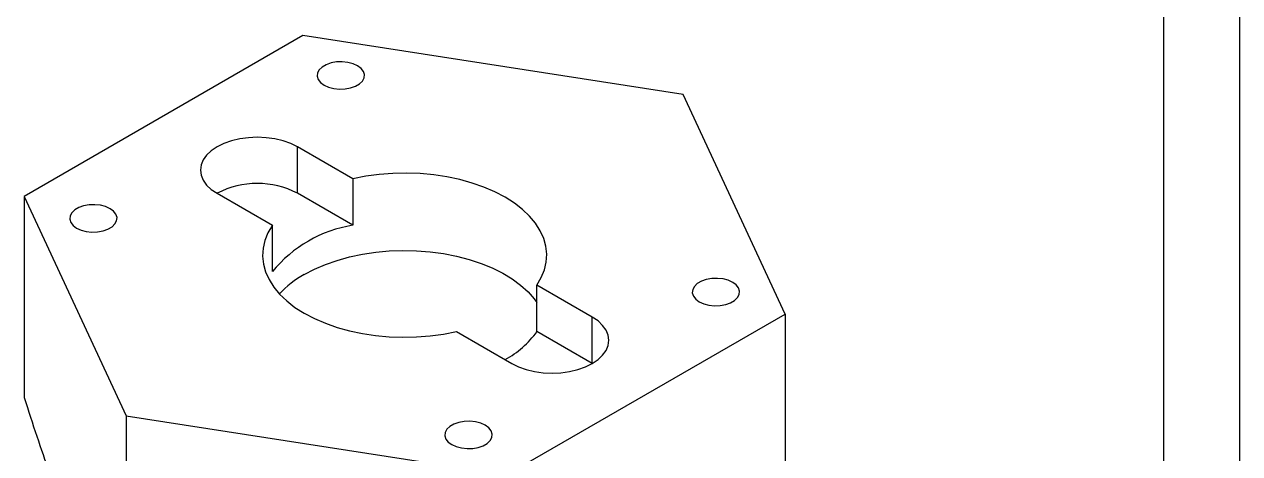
# Model space of a CAD drawing. Header units: millimetres. Extents: x 0 to 297, y 0 to 210.
# Drawn here: x 232.8 to 297, y 81.9 to 104.6 of the extents above; entities that cross this region are included whole.
import ezdxf

# ---------------------------------------------------------------- set-up
doc = ezdxf.new("R2010")
doc.units = ezdxf.units.MM
doc.layers.add('图框', color=7, linetype='Continuous')

msp = doc.modelspace()

# ---------------------------------------------------------------- linework, layer by layer
at = {"color": 7, "linetype": 'Continuous', "lineweight": 25}
for p, q in [((247.5448488, 104.0012903), (232.8479108, 95.5169286)), ((267.6212393, 100.8957985), (247.5448488, 104.0012903)), ((273.0006918, 89.3059449), (267.6212393, 100.8957985)), ((250.185066, 96.441988), (247.2674471, 98.1262935)), ((247.2674471, 95.6766722), (247.2674471, 98.1262935)), ((250.185066, 96.441988), (250.185066, 93.9923667)), ((243.0248064, 95.6770692), (245.9424253, 93.9927637)), ((250.185066, 93.9923667), (247.2674471, 95.6766722)), ((232.8479108, 95.5169286), (238.2273633, 83.9270751)), ((232.8479108, 95.5169286), (232.8479108, 84.9019009)), ((245.9424253, 91.5431423), (245.9424253, 93.9927637)), ((262.8237962, 89.1458044), (259.9061773, 90.8301099)), ((259.9061773, 88.3804886), (259.9061773, 90.8301099)), ((258.3037538, 80.8215832), (273.0006918, 89.3059449)), ((273.0006918, 89.3059449), (273.0006918, 78.6909172)), ((255.6635366, 88.3808855), (258.5811555, 86.69658)), ((262.8234511, 86.6963823), (259.9061773, 88.3804886)), ((238.2273633, 83.9270751), (258.3037538, 80.8215832)), ((238.2273633, 83.9270751), (238.2273633, 73.3120473))]:
    msp.add_line(p, q, dxfattribs=at)
at = {"color": 8, "linetype": 'Continuous', "lineweight": 25}
msp.add_line((262.8237962, 86.6965815), (262.8237962, 89.1458044), dxfattribs=at)
at = {"color": 7, "linetype": 'Continuous', "lineweight": 25, "flags": 128}
for points in [[(250.4406619, 102.4073762), (250.2034509, 102.5146612), (249.9286581, 102.5860567), (249.6322518, 102.6174142), (249.3314603, 102.6069109), (249.0437632, 102.5551569), (248.7858805, 102.4651605), (248.5727999, 102.3421516), (248.4169039, 102.1932787), (248.3272543, 102.0271951), (248.3090594, 101.8535515), (248.3633781, 101.6824398), (248.4870521, 101.5238053), (248.6728953, 101.3868663), (248.910107, 101.2795809), (249.1848999, 101.2081854), (249.4813061, 101.1768279), (249.7820983, 101.1873316), (250.0697947, 101.2390852), (250.3276781, 101.329082), (250.5407587, 101.4520908), (250.696654, 101.6009634), (250.7863043, 101.7670473), (250.8044986, 101.9406906), (250.7501798, 102.1118023), (250.6265058, 102.2704368), (250.4406619, 102.4073762)], [(247.2674471, 98.1262935), (246.9094822, 98.3027882), (246.5080985, 98.4447826), (246.0731776, 98.5487812), (245.6154301, 98.6122225), (245.1461269, 98.6335443), (244.6768235, 98.6122224), (244.2190757, 98.5487811), (243.7841549, 98.4447829), (243.3827709, 98.3027881), (243.0248061, 98.1262937), (242.7190757, 97.919645), (242.4731068, 97.687931), (242.2929571, 97.4368565), (242.1830618, 97.1726044), (242.1461271, 96.9016813), (242.1830615, 96.6307583), (242.292957, 96.3665063), (242.4731074, 96.1154318), (242.7190756, 95.8837179), (243.0248064, 95.6770692)], [(259.9061773, 90.8301099), (260.137839, 91.2262559), (260.3022306, 91.6334544), (260.397818, 92.0479079), (260.4237113, 92.4657516), (260.3796679, 92.8830889), (260.2660986, 93.2960277), (260.084063, 93.7007171), (259.8352585, 94.0933833), (259.5220052, 94.4703641), (259.1472246, 94.8281446), (258.7144115, 95.1633877), (258.227602, 95.4729671), (257.6913366, 95.7539962), (257.1106156, 96.0038539), (256.4908545, 96.2202102), (255.8378337, 96.4010475), (255.1576424, 96.5446793), (254.4566237, 96.6497661), (253.7413153, 96.7153283), (253.0183876, 96.740754), (252.2945826, 96.7258061), (251.5766502, 96.6706247), (250.8712853, 96.5757234), (250.185066, 96.441988)], [(237.3767168, 94.8657212), (237.1395057, 94.9730062), (236.8647129, 95.0444017), (236.5683066, 95.0757592), (236.2675144, 95.0652555), (235.9798181, 95.0135019), (235.7219347, 94.9235051), (235.508854, 94.8004962), (235.3529588, 94.6516237), (235.2633085, 94.4855398), (235.2451142, 94.3118965), (235.2994329, 94.1407848), (235.4231069, 93.9821503), (235.6089502, 93.8452113), (235.8461619, 93.7379259), (236.1209547, 93.6665304), (236.417361, 93.6351729), (236.7181525, 93.6456762), (237.0058495, 93.6974302), (237.2637323, 93.7874266), (237.4768129, 93.9104354), (237.6327088, 94.0593084), (237.7223585, 94.2253919), (237.7405534, 94.3990356), (237.6862347, 94.5701473), (237.5625607, 94.7287818), (237.3767168, 94.8657212)], [(245.9424253, 93.9927637), (245.7107636, 93.5966177), (245.546372, 93.1894192), (245.4507846, 92.7749656), (245.4248913, 92.3571219), (245.4689347, 91.9397846), (245.582504, 91.5268459), (245.7645396, 91.1221564), (246.0133441, 90.7294903), (246.3265974, 90.3525094), (246.701378, 89.9947289), (247.1341911, 89.6594859), (247.6210006, 89.3499064), (248.157266, 89.0688773), (248.737987, 88.8190196), (249.357748, 88.6026634), (250.0107688, 88.4218261), (250.6909602, 88.2781943), (251.3919789, 88.1731074), (252.1072873, 88.1075453), (252.830215, 88.0821195), (253.55402, 88.0970674), (254.2719524, 88.1522488), (254.9773173, 88.2471501), (255.6635366, 88.3808855)], [(247.6210006, 91.3902639), (248.1576006, 91.6714519), (248.7387062, 91.9214298), (249.3588914, 92.1378636), (250.0123658, 92.3187328), (250.6930282, 92.4623483), (251.3945235, 92.5673693), (252.1103024, 92.6328154), (252.8336806, 92.6580753), (253.5579051, 92.6429134), (254.2762141, 92.5874712), (254.9819004, 92.4922662), (255.6683756, 92.3581876), (256.3292299, 92.1864869), (256.9582935, 91.9787674), (257.549693, 91.7369688), (258.0979062, 91.4633482), (258.5978147, 91.1604605), (259.0447514, 90.8311338), (259.4345431, 90.4784429), (259.7635503, 90.1056806), (259.9061773, 89.9100605)], [(270.2396524, 90.9776623), (270.0024407, 91.0849477), (269.7276479, 91.1563432), (269.4312416, 91.1877007), (269.1304501, 91.1771974), (268.8427531, 91.1254434), (268.5848703, 91.0354469), (268.3717897, 90.9124381), (268.2158938, 90.7635652), (268.1262441, 90.5974816), (268.1080492, 90.423838), (268.1623679, 90.2527263), (268.2860419, 90.0940917), (268.4718858, 89.9571524), (268.7090969, 89.8498673), (268.9838897, 89.7784719), (269.280296, 89.7471143), (269.5810881, 89.757618), (269.8687845, 89.8093717), (270.1266679, 89.8993685), (270.3397485, 90.0223773), (270.4956438, 90.1712498), (270.5852941, 90.3373338), (270.6034884, 90.510977), (270.5491696, 90.6820887), (270.4254956, 90.8407233), (270.2396524, 90.9776623)], [(258.5811555, 86.69658), (258.9391204, 86.5200854), (259.3405041, 86.378091), (259.775425, 86.2740923), (260.2331725, 86.2106511), (260.7024757, 86.1893292), (261.1717791, 86.2106512), (261.6295269, 86.2740924), (262.0644477, 86.3780906), (262.4658317, 86.5200854), (262.8237965, 86.6965798), (263.1295269, 86.9032285), (263.3754958, 87.1349426), (263.5556454, 87.386017), (263.6655408, 87.6502692), (263.7024755, 87.9211923), (263.665541, 88.1921152), (263.5556456, 88.4563673), (263.3754952, 88.7074418), (263.129527, 88.9391556), (262.8237962, 89.1458044)], [(257.1757072, 83.4360073), (256.9384956, 83.5432927), (256.6637027, 83.6146881), (256.3672964, 83.6460457), (256.0665043, 83.635542), (255.7788079, 83.5837883), (255.5209245, 83.4937915), (255.3078439, 83.3707827), (255.1519486, 83.2219102), (255.0622983, 83.0558262), (255.044104, 82.882183), (255.0984228, 82.7110713), (255.2220968, 82.5524367), (255.4079407, 82.4154973), (255.6451517, 82.3082123), (255.9199445, 82.2368168), (256.2163508, 82.2054593), (256.5171423, 82.2159626), (256.8048393, 82.2677167), (257.0627221, 82.3577131), (257.2758027, 82.4807219), (257.4316986, 82.6295948), (257.5213483, 82.7956784), (257.5395432, 82.969322), (257.4852245, 83.1404337), (257.3615505, 83.2990683), (257.1757072, 83.4360073)]]:
    msp.add_lwpolyline(points, dxfattribs=at)
at = {"color": 7, "linetype": 'Continuous', "lineweight": 25}
for centre, radius, start, end in [((245.1461092, 91.6204083), 4.5774831, 62.391409804, 117.603218652), ((251.3039416, 87.1549623), 6.9283462, 99.293534043, 140.701089424), ((250.269227, 86.6355487), 5.4424645, 119.116427631, 136.671138269), ((255.8059906, 91.3383331), 5.055727, 298.623506047, 324.193596667)]:
    msp.add_arc(centre, radius, start, end, dxfattribs=at)
msp.add_open_spline([(232.84791, 84.9019002), (233.2841443, 83.5032933), (233.7244397, 82.1749507), (234.6169027, 79.7236802), (235.0691595, 78.6022947), (235.6438086, 77.3619599), (235.7595217, 77.1212205), (235.9901745, 76.6593093), (236.1049534, 76.4383953), (236.4477308, 75.8042564), (236.674167, 75.419687), (237.3480606, 74.3653032), (237.7901342, 73.7942409), (238.2273628, 73.3120462)], degree=3, knots=[0, 0, 0, 0, 0.25, 0.25, 0.5, 0.5, 0.5625, 0.5625, 0.625, 0.625, 0.75, 0.75, 1, 1, 1, 1], dxfattribs=at)
at = {"layer": '图框'}
msp.add_line((297, 0.1898854), (297, 210.1898854), dxfattribs=at)
at = {"layer": '图框', "linetype": 'Continuous', "lineweight": 25}
msp.add_line((293, 4.1898854), (293, 206.1898854), dxfattribs=at)

doc.saveas('drawing.dxf')
